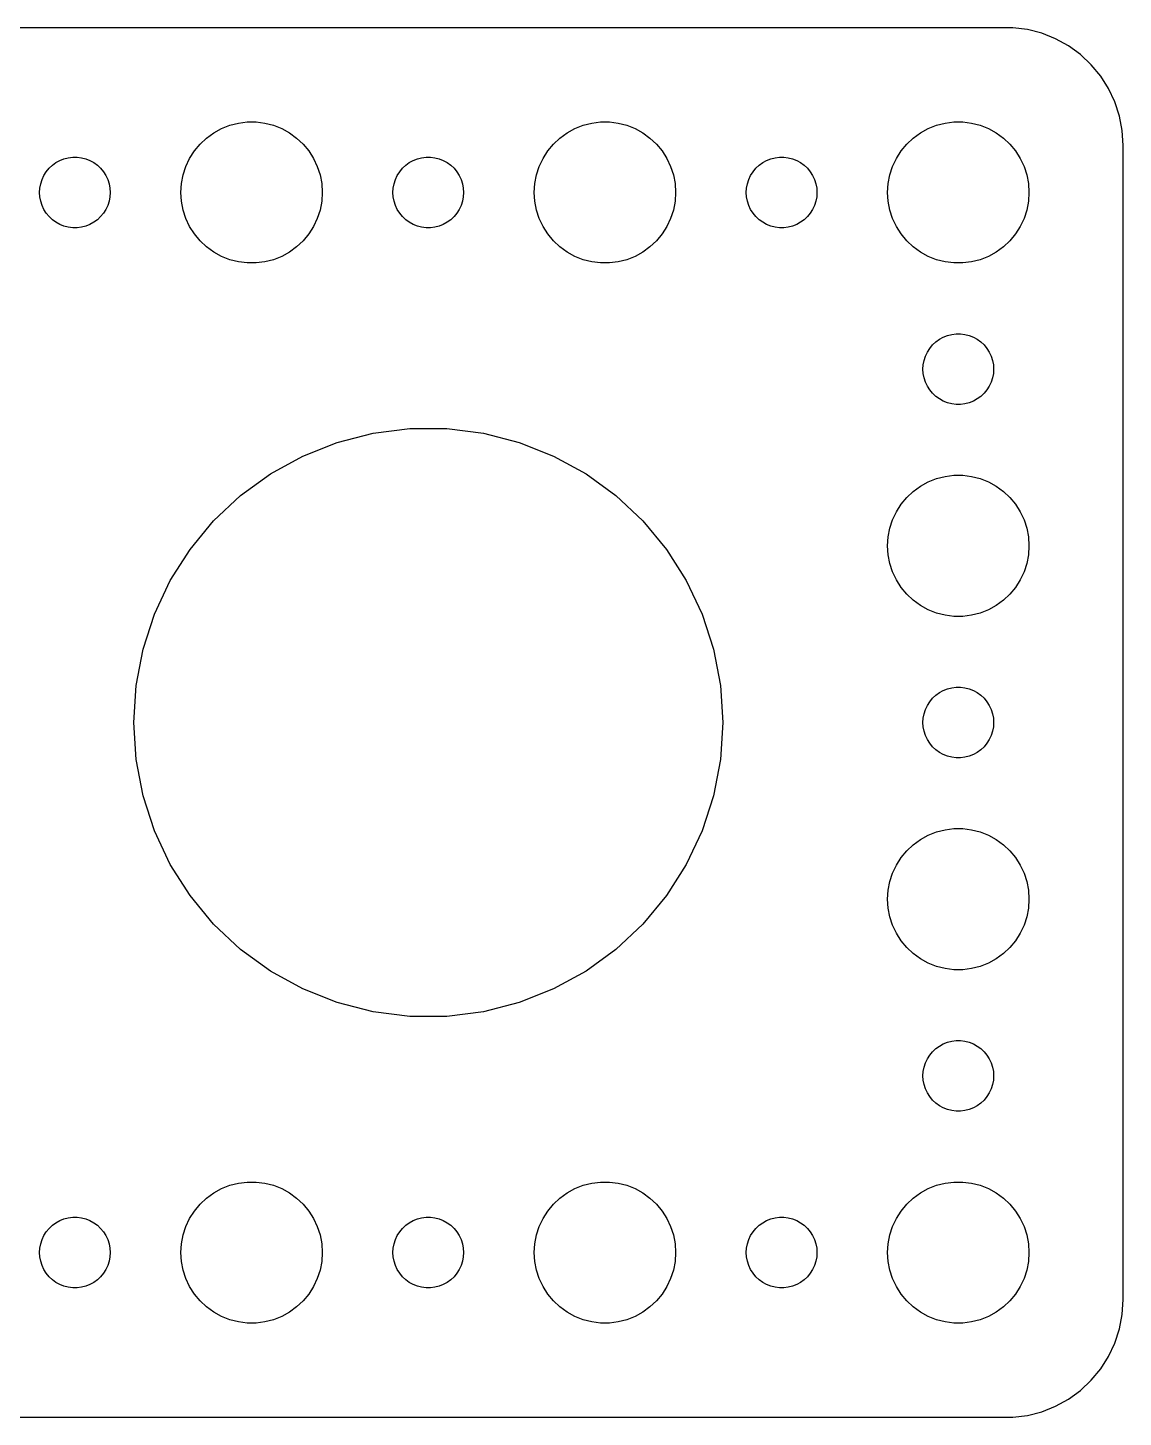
# Model space of a CAD drawing. Header units: metres. Extents: x -90 to 90, y 40 to 98.
# Drawn here: x 43 to 89.5, y 39.5 to 98.5 of the extents above; entities that cross this region are included whole.
import ezdxf

# ---------------------------------------------------------------- set-up
doc = ezdxf.new("R2010")
doc.units = ezdxf.units.M

msp = doc.modelspace()

# ---------------------------------------------------------------- linework, layer by layer
for p, q in [((84.8139, 98.4901), (-84.8139, 98.4901)), ((85.4369, 98.4114), (84.8139, 98.4901)), ((86.0451, 98.2553), (85.4369, 98.4114)), ((86.6289, 98.0241), (86.0451, 98.2553)), ((87.1791, 97.7216), (86.6289, 98.0241)), ((87.6871, 97.3526), (87.1791, 97.7216)), ((88.1448, 96.9227), (87.6871, 97.3526)), ((88.5451, 96.4389), (88.1448, 96.9227)), ((88.8815, 95.9088), (88.5451, 96.4389)), ((89.1489, 95.3406), (88.8815, 95.9088)), ((89.3429, 94.7434), (89.1489, 95.3406)), ((51.5729, 94.3532), (51.9379, 94.4469)), ((51.9379, 94.4469), (52.3116, 94.4941)), ((52.3116, 94.4941), (52.6884, 94.4941)), ((52.6884, 94.4941), (53.0621, 94.4469)), ((53.0621, 94.4469), (53.427, 94.3532)), ((66.573, 94.3532), (66.9379, 94.4469)), ((66.9379, 94.4469), (67.3116, 94.4941)), ((67.3116, 94.4941), (67.6884, 94.4941)), ((67.6884, 94.4941), (68.0621, 94.4469)), ((68.0621, 94.4469), (68.427, 94.3532)), ((81.573, 94.3532), (81.9379, 94.4469)), ((81.9379, 94.4469), (82.3116, 94.4941)), ((82.3116, 94.4941), (82.6884, 94.4941)), ((82.6884, 94.4941), (83.0621, 94.4469)), ((83.0621, 94.4469), (83.427, 94.3532)), ((89.4606, 94.1267), (89.3429, 94.7434)), ((50.3131, 93.5536), (50.5877, 93.8115)), ((50.5877, 93.8115), (50.8925, 94.033)), ((50.8925, 94.033), (51.2227, 94.2145)), ((51.2227, 94.2145), (51.5729, 94.3532)), ((53.427, 94.3532), (53.7773, 94.2145)), ((53.7773, 94.2145), (54.1075, 94.033)), ((54.1075, 94.033), (54.4123, 93.8115)), ((54.4123, 93.8115), (54.6869, 93.5536)), ((65.3131, 93.5536), (65.5877, 93.8115)), ((65.5877, 93.8115), (65.8925, 94.033)), ((65.8925, 94.033), (66.2227, 94.2145)), ((66.2227, 94.2145), (66.573, 94.3532)), ((68.427, 94.3532), (68.7773, 94.2145)), ((68.7773, 94.2145), (69.1075, 94.033)), ((69.1075, 94.033), (69.4123, 93.8115)), ((69.4123, 93.8115), (69.6869, 93.5536)), ((80.3131, 93.5536), (80.5877, 93.8115)), ((80.5877, 93.8115), (80.8925, 94.033)), ((80.8925, 94.033), (81.2227, 94.2145)), ((81.2227, 94.2145), (81.573, 94.3532)), ((83.427, 94.3532), (83.7773, 94.2145)), ((83.7773, 94.2145), (84.1075, 94.033)), ((84.1075, 94.033), (84.4123, 93.8115)), ((84.4123, 93.8115), (84.6869, 93.5536)), ((89.5, 93.5), (89.4606, 94.1267)), ((49.8711, 92.9453), (50.0729, 93.2634)), ((50.0729, 93.2634), (50.3131, 93.5536)), ((54.6869, 93.5536), (54.927, 93.2634)), ((54.927, 93.2634), (55.1289, 92.9453)), ((64.8711, 92.9453), (65.073, 93.2634)), ((65.073, 93.2634), (65.3131, 93.5536)), ((69.6869, 93.5536), (69.927, 93.2634)), ((69.927, 93.2634), (70.1289, 92.9453)), ((79.8711, 92.9453), (80.073, 93.2634)), ((80.073, 93.2634), (80.3131, 93.5536)), ((84.6869, 93.5536), (84.927, 93.2634)), ((84.927, 93.2634), (85.1289, 92.9453)), ((89.5, 44.5), (89.5, 93.5)), ((43.9065, 92.5268), (44.0439, 92.6558)), ((44.0439, 92.6558), (44.1963, 92.7665)), ((44.1963, 92.7665), (44.3613, 92.8572)), ((44.3613, 92.8572), (44.5365, 92.9266)), ((44.5365, 92.9266), (44.7189, 92.9734)), ((44.7189, 92.9734), (44.9058, 92.997)), ((44.9058, 92.997), (45.0942, 92.997)), ((45.0942, 92.997), (45.2811, 92.9734)), ((45.2811, 92.9734), (45.4635, 92.9266)), ((45.4635, 92.9266), (45.6387, 92.8572)), ((45.6387, 92.8572), (45.8037, 92.7665)), ((45.8037, 92.7665), (45.9561, 92.6558)), ((45.9561, 92.6558), (46.0934, 92.5268)), ((49.5942, 92.2461), (49.7107, 92.6044)), ((49.7107, 92.6044), (49.8711, 92.9453)), ((55.1289, 92.9453), (55.2893, 92.6044)), ((55.2893, 92.6044), (55.4057, 92.2461)), ((58.9065, 92.5268), (59.0439, 92.6558)), ((59.0439, 92.6558), (59.1963, 92.7665)), ((59.1963, 92.7665), (59.3613, 92.8572)), ((59.3613, 92.8572), (59.5365, 92.9266)), ((59.5365, 92.9266), (59.7189, 92.9734)), ((59.7189, 92.9734), (59.9058, 92.997)), ((59.9058, 92.997), (60.0942, 92.997)), ((60.0942, 92.997), (60.2811, 92.9734)), ((60.2811, 92.9734), (60.4635, 92.9266)), ((60.4635, 92.9266), (60.6387, 92.8572)), ((60.6387, 92.8572), (60.8037, 92.7665)), ((60.8037, 92.7665), (60.9561, 92.6558)), ((60.9561, 92.6558), (61.0934, 92.5268)), ((64.5943, 92.2461), (64.7107, 92.6044)), ((64.7107, 92.6044), (64.8711, 92.9453)), ((70.1289, 92.9453), (70.2893, 92.6044)), ((70.2893, 92.6044), (70.4057, 92.2461)), ((73.9065, 92.5268), (74.0439, 92.6558)), ((74.0439, 92.6558), (74.1963, 92.7665)), ((74.1963, 92.7665), (74.3613, 92.8572)), ((74.3613, 92.8572), (74.5365, 92.9266)), ((74.5365, 92.9266), (74.7189, 92.9734)), ((74.7189, 92.9734), (74.9058, 92.997)), ((74.9058, 92.997), (75.0942, 92.997)), ((75.0942, 92.997), (75.2811, 92.9734)), ((75.2811, 92.9734), (75.4635, 92.9266)), ((75.4635, 92.9266), (75.6387, 92.8572)), ((75.6387, 92.8572), (75.8037, 92.7665)), ((75.8037, 92.7665), (75.9561, 92.6558)), ((75.9561, 92.6558), (76.0934, 92.5268)), ((79.5943, 92.2461), (79.7107, 92.6044)), ((79.7107, 92.6044), (79.8711, 92.9453)), ((85.1289, 92.9453), (85.2893, 92.6044)), ((85.2893, 92.6044), (85.4057, 92.2461)), ((43.5471, 91.873), (43.6053, 92.0522)), ((43.6053, 92.0522), (43.6855, 92.2226)), ((43.6855, 92.2226), (43.7865, 92.3817)), ((43.7865, 92.3817), (43.9065, 92.5268)), ((46.0934, 92.5268), (46.2135, 92.3817)), ((46.2135, 92.3817), (46.3145, 92.2226)), ((46.3145, 92.2226), (46.3947, 92.0522)), ((46.3947, 92.0522), (46.4529, 91.873)), ((49.5237, 91.876), (49.5942, 92.2461)), ((55.4057, 92.2461), (55.4763, 91.876)), ((58.5471, 91.873), (58.6053, 92.0522)), ((58.6053, 92.0522), (58.6855, 92.2226)), ((58.6855, 92.2226), (58.7865, 92.3817)), ((58.7865, 92.3817), (58.9065, 92.5268)), ((61.0934, 92.5268), (61.2135, 92.3817)), ((61.2135, 92.3817), (61.3145, 92.2226)), ((61.3145, 92.2226), (61.3947, 92.0522)), ((61.3947, 92.0522), (61.4529, 91.873)), ((64.5237, 91.876), (64.5943, 92.2461)), ((70.4057, 92.2461), (70.4763, 91.876)), ((73.5471, 91.873), (73.6053, 92.0522)), ((73.6053, 92.0522), (73.6855, 92.2226)), ((73.6855, 92.2226), (73.7865, 92.3817)), ((73.7865, 92.3817), (73.9065, 92.5268)), ((76.0934, 92.5268), (76.2135, 92.3817)), ((76.2135, 92.3817), (76.3145, 92.2226)), ((76.3145, 92.2226), (76.3947, 92.0522)), ((76.3947, 92.0522), (76.4529, 91.873)), ((79.5237, 91.876), (79.5943, 92.2461)), ((85.4057, 92.2461), (85.4763, 91.876)), ((43.5, 91.5), (43.5118, 91.688)), ((43.5118, 91.312), (43.5, 91.5)), ((43.5118, 91.688), (43.5471, 91.873)), ((46.4529, 91.873), (46.4882, 91.688)), ((46.4882, 91.688), (46.5, 91.5)), ((46.5, 91.5), (46.4882, 91.312)), ((49.5, 91.5), (49.5237, 91.876)), ((49.5237, 91.124), (49.5, 91.5)), ((55.4763, 91.876), (55.5, 91.5)), ((55.5, 91.5), (55.4763, 91.124)), ((58.5, 91.5), (58.5118, 91.688)), ((58.5118, 91.312), (58.5, 91.5)), ((58.5118, 91.688), (58.5471, 91.873)), ((61.4529, 91.873), (61.4882, 91.688)), ((61.4882, 91.688), (61.5, 91.5)), ((61.5, 91.5), (61.4882, 91.312)), ((64.5, 91.5), (64.5237, 91.876)), ((64.5237, 91.124), (64.5, 91.5)), ((70.4763, 91.876), (70.5, 91.5)), ((70.5, 91.5), (70.4763, 91.124)), ((73.5, 91.5), (73.5118, 91.688)), ((73.5118, 91.312), (73.5, 91.5)), ((73.5118, 91.688), (73.5471, 91.873)), ((76.4529, 91.873), (76.4882, 91.688)), ((76.4882, 91.688), (76.5, 91.5)), ((76.5, 91.5), (76.4882, 91.312)), ((79.5, 91.5), (79.5237, 91.876)), ((79.5237, 91.124), (79.5, 91.5)), ((85.4763, 91.876), (85.5, 91.5)), ((85.5, 91.5), (85.4763, 91.124)), ((43.5471, 91.127), (43.5118, 91.312)), ((43.6053, 90.9478), (43.5471, 91.127)), ((43.6855, 90.7774), (43.6053, 90.9478)), ((46.3947, 90.9478), (46.3145, 90.7774)), ((46.4529, 91.127), (46.3947, 90.9478)), ((46.4882, 91.312), (46.4529, 91.127)), ((49.5942, 90.7539), (49.5237, 91.124)), ((55.4763, 91.124), (55.4057, 90.7539)), ((58.5471, 91.127), (58.5118, 91.312)), ((58.6053, 90.9478), (58.5471, 91.127)), ((58.6855, 90.7774), (58.6053, 90.9478)), ((61.3947, 90.9478), (61.3145, 90.7774)), ((61.4529, 91.127), (61.3947, 90.9478)), ((61.4882, 91.312), (61.4529, 91.127)), ((64.5943, 90.7539), (64.5237, 91.124)), ((70.4763, 91.124), (70.4057, 90.7539)), ((73.5471, 91.127), (73.5118, 91.312)), ((73.6053, 90.9478), (73.5471, 91.127)), ((73.6855, 90.7774), (73.6053, 90.9478)), ((76.3947, 90.9478), (76.3145, 90.7774)), ((76.4529, 91.127), (76.3947, 90.9478)), ((76.4882, 91.312), (76.4529, 91.127)), ((79.5943, 90.7539), (79.5237, 91.124)), ((85.4763, 91.124), (85.4057, 90.7539)), ((43.7865, 90.6183), (43.6855, 90.7774)), ((43.9065, 90.4732), (43.7865, 90.6183)), ((44.0439, 90.3442), (43.9065, 90.4732)), ((44.1963, 90.2335), (44.0439, 90.3442)), ((45.9561, 90.3442), (45.8037, 90.2335)), ((46.0934, 90.4732), (45.9561, 90.3442)), ((46.2135, 90.6183), (46.0934, 90.4732)), ((46.3145, 90.7774), (46.2135, 90.6183)), ((49.7107, 90.3956), (49.5942, 90.7539)), ((49.8711, 90.0547), (49.7107, 90.3956)), ((55.2893, 90.3956), (55.1289, 90.0547)), ((55.4057, 90.7539), (55.2893, 90.3956)), ((58.7865, 90.6183), (58.6855, 90.7774)), ((58.9065, 90.4732), (58.7865, 90.6183)), ((59.0439, 90.3442), (58.9065, 90.4732)), ((59.1963, 90.2335), (59.0439, 90.3442)), ((60.9561, 90.3442), (60.8037, 90.2335)), ((61.0934, 90.4732), (60.9561, 90.3442)), ((61.2135, 90.6183), (61.0934, 90.4732)), ((61.3145, 90.7774), (61.2135, 90.6183)), ((64.7107, 90.3956), (64.5943, 90.7539)), ((64.8711, 90.0547), (64.7107, 90.3956)), ((70.2893, 90.3956), (70.1289, 90.0547)), ((70.4057, 90.7539), (70.2893, 90.3956)), ((73.7865, 90.6183), (73.6855, 90.7774)), ((73.9065, 90.4732), (73.7865, 90.6183)), ((74.0439, 90.3442), (73.9065, 90.4732)), ((74.1963, 90.2335), (74.0439, 90.3442)), ((75.9561, 90.3442), (75.8037, 90.2335)), ((76.0934, 90.4732), (75.9561, 90.3442)), ((76.2135, 90.6183), (76.0934, 90.4732)), ((76.3145, 90.7774), (76.2135, 90.6183)), ((79.7107, 90.3956), (79.5943, 90.7539)), ((79.8711, 90.0547), (79.7107, 90.3956)), ((85.2893, 90.3956), (85.1289, 90.0547)), ((85.4057, 90.7539), (85.2893, 90.3956)), ((44.3613, 90.1427), (44.1963, 90.2335)), ((44.5365, 90.0734), (44.3613, 90.1427)), ((44.7189, 90.0266), (44.5365, 90.0734)), ((44.9058, 90.003), (44.7189, 90.0266)), ((45.0942, 90.003), (44.9058, 90.003)), ((45.2811, 90.0266), (45.0942, 90.003)), ((45.4635, 90.0734), (45.2811, 90.0266)), ((45.6387, 90.1427), (45.4635, 90.0734)), ((45.8037, 90.2335), (45.6387, 90.1427)), ((50.0729, 89.7366), (49.8711, 90.0547)), ((50.3131, 89.4464), (50.0729, 89.7366)), ((54.927, 89.7366), (54.6869, 89.4464)), ((55.1289, 90.0547), (54.927, 89.7366)), ((59.3613, 90.1427), (59.1963, 90.2335)), ((59.5365, 90.0734), (59.3613, 90.1427)), ((59.7189, 90.0266), (59.5365, 90.0734)), ((59.9058, 90.003), (59.7189, 90.0266)), ((60.0942, 90.003), (59.9058, 90.003)), ((60.2811, 90.0266), (60.0942, 90.003)), ((60.4635, 90.0734), (60.2811, 90.0266)), ((60.6387, 90.1427), (60.4635, 90.0734)), ((60.8037, 90.2335), (60.6387, 90.1427)), ((65.073, 89.7366), (64.8711, 90.0547)), ((65.3131, 89.4464), (65.073, 89.7366)), ((69.927, 89.7366), (69.6869, 89.4464)), ((70.1289, 90.0547), (69.927, 89.7366)), ((74.3613, 90.1427), (74.1963, 90.2335)), ((74.5365, 90.0734), (74.3613, 90.1427)), ((74.7189, 90.0266), (74.5365, 90.0734)), ((74.9058, 90.003), (74.7189, 90.0266)), ((75.0942, 90.003), (74.9058, 90.003)), ((75.2811, 90.0266), (75.0942, 90.003)), ((75.4635, 90.0734), (75.2811, 90.0266)), ((75.6387, 90.1427), (75.4635, 90.0734)), ((75.8037, 90.2335), (75.6387, 90.1427)), ((80.073, 89.7366), (79.8711, 90.0547)), ((80.3131, 89.4464), (80.073, 89.7366)), ((84.927, 89.7366), (84.6869, 89.4464)), ((85.1289, 90.0547), (84.927, 89.7366)), ((50.5877, 89.1884), (50.3131, 89.4464)), ((50.8925, 88.967), (50.5877, 89.1884)), ((54.4123, 89.1884), (54.1075, 88.967)), ((54.6869, 89.4464), (54.4123, 89.1884)), ((65.5877, 89.1884), (65.3131, 89.4464)), ((65.8925, 88.967), (65.5877, 89.1884)), ((69.4123, 89.1884), (69.1075, 88.967)), ((69.6869, 89.4464), (69.4123, 89.1884)), ((80.5877, 89.1884), (80.3131, 89.4464)), ((80.8925, 88.967), (80.5877, 89.1884)), ((84.4123, 89.1884), (84.1075, 88.967)), ((84.6869, 89.4464), (84.4123, 89.1884)), ((51.2227, 88.7855), (50.8925, 88.967)), ((51.5729, 88.6468), (51.2227, 88.7855)), ((51.9379, 88.5531), (51.5729, 88.6468)), ((52.3116, 88.5059), (51.9379, 88.5531)), ((52.6884, 88.5059), (52.3116, 88.5059)), ((53.0621, 88.5531), (52.6884, 88.5059)), ((53.427, 88.6468), (53.0621, 88.5531)), ((53.7773, 88.7855), (53.427, 88.6468)), ((54.1075, 88.967), (53.7773, 88.7855)), ((66.2227, 88.7855), (65.8925, 88.967)), ((66.573, 88.6468), (66.2227, 88.7855)), ((66.9379, 88.5531), (66.573, 88.6468)), ((67.3116, 88.5059), (66.9379, 88.5531)), ((67.6884, 88.5059), (67.3116, 88.5059)), ((68.0621, 88.5531), (67.6884, 88.5059)), ((68.427, 88.6468), (68.0621, 88.5531)), ((68.7773, 88.7855), (68.427, 88.6468)), ((69.1075, 88.967), (68.7773, 88.7855)), ((81.2227, 88.7855), (80.8925, 88.967)), ((81.573, 88.6468), (81.2227, 88.7855)), ((81.9379, 88.5531), (81.573, 88.6468)), ((82.3116, 88.5059), (81.9379, 88.5531)), ((82.6884, 88.5059), (82.3116, 88.5059)), ((83.0621, 88.5531), (82.6884, 88.5059)), ((83.427, 88.6468), (83.0621, 88.5531)), ((83.7773, 88.7855), (83.427, 88.6468)), ((84.1075, 88.967), (83.7773, 88.7855)), ((81.2865, 84.8817), (81.4065, 85.0268)), ((81.4065, 85.0268), (81.5439, 85.1558)), ((81.5439, 85.1558), (81.6963, 85.2665)), ((81.6963, 85.2665), (81.8613, 85.3572)), ((81.8613, 85.3572), (82.0365, 85.4266)), ((82.0365, 85.4266), (82.2189, 85.4734)), ((82.2189, 85.4734), (82.4058, 85.497)), ((82.4058, 85.497), (82.5942, 85.497)), ((82.5942, 85.497), (82.7811, 85.4734)), ((82.7811, 85.4734), (82.9635, 85.4266)), ((82.9635, 85.4266), (83.1387, 85.3572)), ((83.1387, 85.3572), (83.3037, 85.2665)), ((83.3037, 85.2665), (83.4561, 85.1558)), ((83.4561, 85.1558), (83.5934, 85.0268)), ((83.5934, 85.0268), (83.7135, 84.8817)), ((81.0118, 84.188), (81.0471, 84.373)), ((81.0471, 84.373), (81.1053, 84.5522)), ((81.1053, 84.5522), (81.1855, 84.7226)), ((81.1855, 84.7226), (81.2865, 84.8817)), ((83.7135, 84.8817), (83.8145, 84.7226)), ((83.8145, 84.7226), (83.8947, 84.5522)), ((83.8947, 84.5522), (83.9529, 84.373)), ((83.9529, 84.373), (83.9882, 84.188)), ((81, 84), (81.0118, 84.188)), ((81.0118, 83.812), (81, 84)), ((81.0471, 83.627), (81.0118, 83.812)), ((83.9882, 83.812), (83.9529, 83.627)), ((83.9882, 84.188), (84, 84)), ((84, 84), (83.9882, 83.812)), ((81.1053, 83.4478), (81.0471, 83.627)), ((81.1855, 83.2774), (81.1053, 83.4478)), ((81.2865, 83.1183), (81.1855, 83.2774)), ((83.8145, 83.2774), (83.7135, 83.1183)), ((83.8947, 83.4478), (83.8145, 83.2774)), ((83.9529, 83.627), (83.8947, 83.4478)), ((81.4065, 82.9732), (81.2865, 83.1183)), ((81.5439, 82.8442), (81.4065, 82.9732)), ((81.6963, 82.7335), (81.5439, 82.8442)), ((81.8613, 82.6427), (81.6963, 82.7335)), ((82.0365, 82.5734), (81.8613, 82.6427)), ((82.2189, 82.5266), (82.0365, 82.5734)), ((82.9635, 82.5734), (82.7811, 82.5266)), ((83.1387, 82.6427), (82.9635, 82.5734)), ((83.3037, 82.7335), (83.1387, 82.6427)), ((83.4561, 82.8442), (83.3037, 82.7335)), ((83.5934, 82.9732), (83.4561, 82.8442)), ((83.7135, 83.1183), (83.5934, 82.9732)), ((82.4058, 82.5029), (82.2189, 82.5266)), ((82.5942, 82.5029), (82.4058, 82.5029)), ((82.7811, 82.5266), (82.5942, 82.5029)), ((57.6577, 81.2786), (59.2151, 81.4753)), ((59.2151, 81.4753), (60.7849, 81.4753)), ((60.7849, 81.4753), (62.3423, 81.2786)), ((54.6777, 80.3103), (56.1373, 80.8882)), ((56.1373, 80.8882), (57.6577, 81.2786)), ((62.3423, 81.2786), (63.8627, 80.8882)), ((63.8627, 80.8882), (65.3222, 80.3103)), ((53.3022, 79.5541), (54.6777, 80.3103)), ((65.3222, 80.3103), (66.6978, 79.5541)), ((52.0322, 78.6314), (53.3022, 79.5541)), ((66.6978, 79.5541), (67.9678, 78.6314)), ((80.8925, 79.033), (81.2227, 79.2145)), ((81.2227, 79.2145), (81.573, 79.3532)), ((81.573, 79.3532), (81.9379, 79.4469)), ((81.9379, 79.4469), (82.3116, 79.4941)), ((82.3116, 79.4941), (82.6884, 79.4941)), ((82.6884, 79.4941), (83.0621, 79.4469)), ((83.0621, 79.4469), (83.427, 79.3532)), ((83.427, 79.3532), (83.7773, 79.2145)), ((83.7773, 79.2145), (84.1075, 79.033)), ((50.8879, 77.5568), (52.0322, 78.6314)), ((67.9678, 78.6314), (69.1121, 77.5568)), ((80.073, 78.2634), (80.3131, 78.5536)), ((80.3131, 78.5536), (80.5877, 78.8115)), ((80.5877, 78.8115), (80.8925, 79.033)), ((84.1075, 79.033), (84.4123, 78.8115)), ((84.4123, 78.8115), (84.6869, 78.5536)), ((84.6869, 78.5536), (84.927, 78.2634)), ((79.7107, 77.6044), (79.8711, 77.9453)), ((79.8711, 77.9453), (80.073, 78.2634)), ((84.927, 78.2634), (85.1289, 77.9453)), ((85.1289, 77.9453), (85.2893, 77.6044)), ((49.8873, 76.3473), (50.8879, 77.5568)), ((69.1121, 77.5568), (70.1127, 76.3473)), ((79.5943, 77.2461), (79.7107, 77.6044)), ((85.2893, 77.6044), (85.4057, 77.2461)), ((79.5, 76.5), (79.5237, 76.876)), ((79.5237, 76.876), (79.5943, 77.2461)), ((85.4057, 77.2461), (85.4763, 76.876)), ((85.4763, 76.876), (85.5, 76.5)), ((49.0462, 75.0219), (49.8873, 76.3473)), ((70.1127, 76.3473), (70.9538, 75.0219)), ((79.5237, 76.124), (79.5, 76.5)), ((79.5943, 75.7539), (79.5237, 76.124)), ((85.4763, 76.124), (85.4057, 75.7539)), ((85.5, 76.5), (85.4763, 76.124)), ((79.7107, 75.3956), (79.5943, 75.7539)), ((85.4057, 75.7539), (85.2893, 75.3956)), ((48.3778, 73.6015), (49.0462, 75.0219)), ((70.9538, 75.0219), (71.6222, 73.6015)), ((79.8711, 75.0547), (79.7107, 75.3956)), ((80.073, 74.7366), (79.8711, 75.0547)), ((85.1289, 75.0547), (84.927, 74.7366)), ((85.2893, 75.3956), (85.1289, 75.0547)), ((80.3131, 74.4464), (80.073, 74.7366)), ((80.5877, 74.1884), (80.3131, 74.4464)), ((84.6869, 74.4464), (84.4123, 74.1884)), ((84.927, 74.7366), (84.6869, 74.4464)), ((80.8925, 73.967), (80.5877, 74.1884)), ((81.2227, 73.7855), (80.8925, 73.967)), ((81.573, 73.6468), (81.2227, 73.7855)), ((83.7773, 73.7855), (83.427, 73.6468)), ((84.1075, 73.967), (83.7773, 73.7855)), ((84.4123, 74.1884), (84.1075, 73.967)), ((47.8927, 72.1086), (48.3778, 73.6015)), ((71.6222, 73.6015), (72.1073, 72.1086)), ((81.9379, 73.5531), (81.573, 73.6468)), ((82.3116, 73.5059), (81.9379, 73.5531)), ((82.6884, 73.5059), (82.3116, 73.5059)), ((83.0621, 73.5531), (82.6884, 73.5059)), ((83.427, 73.6468), (83.0621, 73.5531)), ((47.5986, 70.5667), (47.8927, 72.1086)), ((72.1073, 72.1086), (72.4014, 70.5667)), ((47.5, 69), (47.5986, 70.5667)), ((72.4014, 70.5667), (72.5, 69)), ((81.5439, 70.1558), (81.6963, 70.2665)), ((81.6963, 70.2665), (81.8613, 70.3572)), ((81.8613, 70.3572), (82.0365, 70.4266)), ((82.0365, 70.4266), (82.2189, 70.4734)), ((82.2189, 70.4734), (82.4058, 70.497)), ((82.4058, 70.497), (82.5942, 70.497)), ((82.5942, 70.497), (82.7811, 70.4734)), ((82.7811, 70.4734), (82.9635, 70.4266)), ((82.9635, 70.4266), (83.1387, 70.3572)), ((83.1387, 70.3572), (83.3037, 70.2665)), ((83.3037, 70.2665), (83.4561, 70.1558)), ((81.1053, 69.5522), (81.1855, 69.7226)), ((81.1855, 69.7226), (81.2865, 69.8817)), ((81.2865, 69.8817), (81.4065, 70.0268)), ((81.4065, 70.0268), (81.5439, 70.1558)), ((83.4561, 70.1558), (83.5934, 70.0268)), ((83.5934, 70.0268), (83.7135, 69.8817)), ((83.7135, 69.8817), (83.8145, 69.7226)), ((83.8145, 69.7226), (83.8947, 69.5522)), ((81, 69), (81.0118, 69.188)), ((81.0118, 69.188), (81.0471, 69.373)), ((81.0471, 69.373), (81.1053, 69.5522)), ((83.8947, 69.5522), (83.9529, 69.373)), ((83.9529, 69.373), (83.9882, 69.188)), ((83.9882, 69.188), (84, 69)), ((47.5986, 67.4333), (47.5, 69)), ((72.5, 69), (72.4014, 67.4333)), ((81.0118, 68.812), (81, 69)), ((81.0471, 68.627), (81.0118, 68.812)), ((81.1053, 68.4478), (81.0471, 68.627)), ((81.1855, 68.2774), (81.1053, 68.4478)), ((83.8947, 68.4478), (83.8145, 68.2774)), ((83.9529, 68.627), (83.8947, 68.4478)), ((83.9882, 68.812), (83.9529, 68.627)), ((84, 69), (83.9882, 68.812)), ((81.2865, 68.1183), (81.1855, 68.2774)), ((81.4065, 67.9732), (81.2865, 68.1183)), ((81.5439, 67.8442), (81.4065, 67.9732)), ((81.6963, 67.7335), (81.5439, 67.8442)), ((83.4561, 67.8442), (83.3037, 67.7335)), ((83.5934, 67.9732), (83.4561, 67.8442)), ((83.7135, 68.1183), (83.5934, 67.9732)), ((83.8145, 68.2774), (83.7135, 68.1183)), ((47.8927, 65.8914), (47.5986, 67.4333)), ((72.4014, 67.4333), (72.1073, 65.8914)), ((81.8613, 67.6428), (81.6963, 67.7335)), ((82.0365, 67.5734), (81.8613, 67.6428)), ((82.2189, 67.5266), (82.0365, 67.5734)), ((82.4058, 67.503), (82.2189, 67.5266)), ((82.5942, 67.503), (82.4058, 67.503)), ((82.7811, 67.5266), (82.5942, 67.503)), ((82.9635, 67.5734), (82.7811, 67.5266)), ((83.1387, 67.6428), (82.9635, 67.5734)), ((83.3037, 67.7335), (83.1387, 67.6428)), ((48.3778, 64.3985), (47.8927, 65.8914)), ((72.1073, 65.8914), (71.6222, 64.3985)), ((49.0462, 62.9781), (48.3778, 64.3985)), ((71.6222, 64.3985), (70.9538, 62.9781)), ((81.2227, 64.2145), (81.573, 64.3532)), ((81.573, 64.3532), (81.9379, 64.4469)), ((81.9379, 64.4469), (82.3116, 64.4941)), ((82.3116, 64.4941), (82.6884, 64.4941)), ((82.6884, 64.4941), (83.0621, 64.4469)), ((83.0621, 64.4469), (83.427, 64.3532)), ((83.427, 64.3532), (83.7773, 64.2145)), ((80.3131, 63.5536), (80.5877, 63.8116)), ((80.5877, 63.8116), (80.8925, 64.033)), ((80.8925, 64.033), (81.2227, 64.2145)), ((83.7773, 64.2145), (84.1075, 64.033)), ((84.1075, 64.033), (84.4123, 63.8116)), ((84.4123, 63.8116), (84.6869, 63.5536)), ((79.8711, 62.9453), (80.073, 63.2634)), ((80.073, 63.2634), (80.3131, 63.5536)), ((84.6869, 63.5536), (84.927, 63.2634)), ((84.927, 63.2634), (85.1289, 62.9453)), ((49.8873, 61.6527), (49.0462, 62.9781)), ((70.9538, 62.9781), (70.1127, 61.6527)), ((79.5943, 62.2461), (79.7107, 62.6044)), ((79.7107, 62.6044), (79.8711, 62.9453)), ((85.1289, 62.9453), (85.2893, 62.6044)), ((85.2893, 62.6044), (85.4057, 62.2461)), ((79.5237, 61.876), (79.5943, 62.2461)), ((85.4057, 62.2461), (85.4763, 61.876)), ((50.8879, 60.4432), (49.8873, 61.6527)), ((70.1127, 61.6527), (69.1121, 60.4432)), ((79.5, 61.5), (79.5237, 61.876)), ((79.5237, 61.124), (79.5, 61.5)), ((85.4763, 61.876), (85.5, 61.5)), ((85.5, 61.5), (85.4763, 61.124)), ((79.5943, 60.7539), (79.5237, 61.124)), ((79.7107, 60.3956), (79.5943, 60.7539)), ((85.4057, 60.7539), (85.2893, 60.3956)), ((85.4763, 61.124), (85.4057, 60.7539)), ((52.0322, 59.3686), (50.8879, 60.4432)), ((69.1121, 60.4432), (67.9678, 59.3686)), ((79.8711, 60.0547), (79.7107, 60.3956)), ((85.2893, 60.3956), (85.1289, 60.0547)), ((80.073, 59.7366), (79.8711, 60.0547)), ((80.3131, 59.4464), (80.073, 59.7366)), ((84.927, 59.7366), (84.6869, 59.4464)), ((85.1289, 60.0547), (84.927, 59.7366)), ((53.3022, 58.4459), (52.0322, 59.3686)), ((67.9678, 59.3686), (66.6978, 58.4459)), ((80.5877, 59.1885), (80.3131, 59.4464)), ((80.8925, 58.967), (80.5877, 59.1885)), ((84.4123, 59.1885), (84.1075, 58.967)), ((84.6869, 59.4464), (84.4123, 59.1885)), ((54.6777, 57.6897), (53.3022, 58.4459)), ((66.6978, 58.4459), (65.3222, 57.6897)), ((81.2227, 58.7855), (80.8925, 58.967)), ((81.573, 58.6468), (81.2227, 58.7855)), ((81.9379, 58.5531), (81.573, 58.6468)), ((82.3116, 58.5059), (81.9379, 58.5531)), ((82.6884, 58.5059), (82.3116, 58.5059)), ((83.0621, 58.5531), (82.6884, 58.5059)), ((83.427, 58.6468), (83.0621, 58.5531)), ((83.7773, 58.7855), (83.427, 58.6468)), ((84.1075, 58.967), (83.7773, 58.7855)), ((56.1373, 57.1118), (54.6777, 57.6897)), ((65.3222, 57.6897), (63.8627, 57.1118)), ((57.6577, 56.7214), (56.1373, 57.1118)), ((59.2151, 56.5247), (57.6577, 56.7214)), ((62.3423, 56.7214), (60.7849, 56.5247)), ((63.8627, 57.1118), (62.3423, 56.7214)), ((60.7849, 56.5247), (59.2151, 56.5247)), ((82.0365, 55.4266), (82.2189, 55.4734)), ((82.2189, 55.4734), (82.4058, 55.4971)), ((82.4058, 55.4971), (82.5942, 55.4971)), ((82.5942, 55.4971), (82.7811, 55.4734)), ((82.7811, 55.4734), (82.9635, 55.4266)), ((81.1855, 54.7226), (81.2865, 54.8817)), ((81.2865, 54.8817), (81.4065, 55.0268)), ((81.4065, 55.0268), (81.5439, 55.1558)), ((81.5439, 55.1558), (81.6963, 55.2665)), ((81.6963, 55.2665), (81.8613, 55.3573)), ((81.8613, 55.3573), (82.0365, 55.4266)), ((82.9635, 55.4266), (83.1387, 55.3573)), ((83.1387, 55.3573), (83.3037, 55.2665)), ((83.3037, 55.2665), (83.4561, 55.1558)), ((83.4561, 55.1558), (83.5934, 55.0268)), ((83.5934, 55.0268), (83.7135, 54.8817)), ((83.7135, 54.8817), (83.8145, 54.7226)), ((81.0118, 54.188), (81.0471, 54.373)), ((81.0471, 54.373), (81.1053, 54.5522)), ((81.1053, 54.5522), (81.1855, 54.7226)), ((83.8145, 54.7226), (83.8947, 54.5522)), ((83.8947, 54.5522), (83.9529, 54.373)), ((83.9529, 54.373), (83.9882, 54.188)), ((81, 54), (81.0118, 54.188)), ((81.0118, 53.812), (81, 54)), ((81.0471, 53.627), (81.0118, 53.812)), ((83.9882, 53.812), (83.9529, 53.627)), ((83.9882, 54.188), (84, 54)), ((84, 54), (83.9882, 53.812)), ((81.1053, 53.4478), (81.0471, 53.627)), ((81.1855, 53.2774), (81.1053, 53.4478)), ((81.2865, 53.1183), (81.1855, 53.2774)), ((81.4065, 52.9732), (81.2865, 53.1183)), ((83.7135, 53.1183), (83.5934, 52.9732)), ((83.8145, 53.2774), (83.7135, 53.1183)), ((83.8947, 53.4478), (83.8145, 53.2774)), ((83.9529, 53.627), (83.8947, 53.4478)), ((81.5439, 52.8442), (81.4065, 52.9732)), ((81.6963, 52.7335), (81.5439, 52.8442)), ((81.8613, 52.6428), (81.6963, 52.7335)), ((82.0365, 52.5734), (81.8613, 52.6428)), ((82.2189, 52.5266), (82.0365, 52.5734)), ((82.4058, 52.503), (82.2189, 52.5266)), ((82.5942, 52.503), (82.4058, 52.503)), ((82.7811, 52.5266), (82.5942, 52.503)), ((82.9635, 52.5734), (82.7811, 52.5266)), ((83.1387, 52.6428), (82.9635, 52.5734)), ((83.3037, 52.7335), (83.1387, 52.6428)), ((83.4561, 52.8442), (83.3037, 52.7335)), ((83.5934, 52.9732), (83.4561, 52.8442)), ((50.5877, 48.8116), (50.8925, 49.033)), ((50.8925, 49.033), (51.2227, 49.2145)), ((51.2227, 49.2145), (51.5729, 49.3532)), ((51.5729, 49.3532), (51.9379, 49.4469)), ((51.9379, 49.4469), (52.3116, 49.4941)), ((52.3116, 49.4941), (52.6884, 49.4941)), ((52.6884, 49.4941), (53.0621, 49.4469)), ((53.0621, 49.4469), (53.427, 49.3532)), ((53.427, 49.3532), (53.7773, 49.2145)), ((53.7773, 49.2145), (54.1075, 49.033)), ((54.1075, 49.033), (54.4123, 48.8116)), ((65.5877, 48.8116), (65.8925, 49.033)), ((65.8925, 49.033), (66.2227, 49.2145)), ((66.2227, 49.2145), (66.573, 49.3532)), ((66.573, 49.3532), (66.9379, 49.4469)), ((66.9379, 49.4469), (67.3116, 49.4941)), ((67.3116, 49.4941), (67.6884, 49.4941)), ((67.6884, 49.4941), (68.0621, 49.4469)), ((68.0621, 49.4469), (68.427, 49.3532)), ((68.427, 49.3532), (68.7773, 49.2145)), ((68.7773, 49.2145), (69.1075, 49.033)), ((69.1075, 49.033), (69.4123, 48.8116)), ((80.5877, 48.8116), (80.8925, 49.033)), ((80.8925, 49.033), (81.2227, 49.2145)), ((81.2227, 49.2145), (81.573, 49.3532)), ((81.573, 49.3532), (81.9379, 49.4469)), ((81.9379, 49.4469), (82.3116, 49.4941)), ((82.3116, 49.4941), (82.6884, 49.4941)), ((82.6884, 49.4941), (83.0621, 49.4469)), ((83.0621, 49.4469), (83.427, 49.3532)), ((83.427, 49.3532), (83.7773, 49.2145)), ((83.7773, 49.2145), (84.1075, 49.033)), ((84.1075, 49.033), (84.4123, 48.8116)), ((50.0729, 48.2634), (50.3131, 48.5536)), ((50.3131, 48.5536), (50.5877, 48.8116)), ((54.4123, 48.8116), (54.6869, 48.5536)), ((54.6869, 48.5536), (54.927, 48.2634)), ((65.073, 48.2634), (65.3131, 48.5536)), ((65.3131, 48.5536), (65.5877, 48.8116)), ((69.4123, 48.8116), (69.6869, 48.5536)), ((69.6869, 48.5536), (69.927, 48.2634)), ((80.073, 48.2634), (80.3131, 48.5536)), ((80.3131, 48.5536), (80.5877, 48.8116)), ((84.4123, 48.8116), (84.6869, 48.5536)), ((84.6869, 48.5536), (84.927, 48.2634)), ((44.1963, 47.7665), (44.3613, 47.8573)), ((44.3613, 47.8573), (44.5365, 47.9266)), ((44.5365, 47.9266), (44.7189, 47.9734)), ((44.7189, 47.9734), (44.9058, 47.997)), ((44.9058, 47.997), (45.0942, 47.997)), ((45.0942, 47.997), (45.2811, 47.9734)), ((45.2811, 47.9734), (45.4635, 47.9266)), ((45.4635, 47.9266), (45.6387, 47.8573)), ((45.6387, 47.8573), (45.8037, 47.7665)), ((49.7107, 47.6044), (49.8711, 47.9453)), ((49.8711, 47.9453), (50.0729, 48.2634)), ((54.927, 48.2634), (55.1289, 47.9453)), ((55.1289, 47.9453), (55.2893, 47.6044)), ((59.1963, 47.7665), (59.3613, 47.8573)), ((59.3613, 47.8573), (59.5365, 47.9266)), ((59.5365, 47.9266), (59.7189, 47.9734)), ((59.7189, 47.9734), (59.9058, 47.997)), ((59.9058, 47.997), (60.0942, 47.997)), ((60.0942, 47.997), (60.2811, 47.9734)), ((60.2811, 47.9734), (60.4635, 47.9266)), ((60.4635, 47.9266), (60.6387, 47.8573)), ((60.6387, 47.8573), (60.8037, 47.7665)), ((64.7107, 47.6044), (64.8711, 47.9453)), ((64.8711, 47.9453), (65.073, 48.2634)), ((69.927, 48.2634), (70.1289, 47.9453)), ((70.1289, 47.9453), (70.2893, 47.6044)), ((74.1963, 47.7665), (74.3613, 47.8573)), ((74.3613, 47.8573), (74.5365, 47.9266)), ((74.5365, 47.9266), (74.7189, 47.9734)), ((74.7189, 47.9734), (74.9058, 47.997)), ((74.9058, 47.997), (75.0942, 47.997)), ((75.0942, 47.997), (75.2811, 47.9734)), ((75.2811, 47.9734), (75.4635, 47.9266)), ((75.4635, 47.9266), (75.6387, 47.8573)), ((75.6387, 47.8573), (75.8037, 47.7665)), ((79.7107, 47.6044), (79.8711, 47.9453)), ((79.8711, 47.9453), (80.073, 48.2634)), ((84.927, 48.2634), (85.1289, 47.9453)), ((85.1289, 47.9453), (85.2893, 47.6044)), ((43.6053, 47.0522), (43.6855, 47.2226)), ((43.6855, 47.2226), (43.7865, 47.3817)), ((43.7865, 47.3817), (43.9065, 47.5268)), ((43.9065, 47.5268), (44.0439, 47.6558)), ((44.0439, 47.6558), (44.1963, 47.7665)), ((45.8037, 47.7665), (45.9561, 47.6558)), ((45.9561, 47.6558), (46.0934, 47.5268)), ((46.0934, 47.5268), (46.2135, 47.3817)), ((46.2135, 47.3817), (46.3145, 47.2226)), ((46.3145, 47.2226), (46.3947, 47.0522)), ((49.5237, 46.876), (49.5942, 47.2461)), ((49.5942, 47.2461), (49.7107, 47.6044)), ((55.2893, 47.6044), (55.4057, 47.2461)), ((55.4057, 47.2461), (55.4763, 46.876)), ((58.6053, 47.0522), (58.6855, 47.2226)), ((58.6855, 47.2226), (58.7865, 47.3817)), ((58.7865, 47.3817), (58.9065, 47.5268)), ((58.9065, 47.5268), (59.0439, 47.6558)), ((59.0439, 47.6558), (59.1963, 47.7665)), ((60.8037, 47.7665), (60.9561, 47.6558)), ((60.9561, 47.6558), (61.0934, 47.5268)), ((61.0934, 47.5268), (61.2135, 47.3817)), ((61.2135, 47.3817), (61.3145, 47.2226)), ((61.3145, 47.2226), (61.3947, 47.0522)), ((64.5237, 46.876), (64.5943, 47.2461)), ((64.5943, 47.2461), (64.7107, 47.6044)), ((70.2893, 47.6044), (70.4057, 47.2461)), ((70.4057, 47.2461), (70.4763, 46.876)), ((73.6053, 47.0522), (73.6855, 47.2226)), ((73.6855, 47.2226), (73.7865, 47.3817)), ((73.7865, 47.3817), (73.9065, 47.5268)), ((73.9065, 47.5268), (74.0439, 47.6558)), ((74.0439, 47.6558), (74.1963, 47.7665)), ((75.8037, 47.7665), (75.9561, 47.6558)), ((75.9561, 47.6558), (76.0934, 47.5268)), ((76.0934, 47.5268), (76.2135, 47.3817)), ((76.2135, 47.3817), (76.3145, 47.2226)), ((76.3145, 47.2226), (76.3947, 47.0522)), ((79.5237, 46.876), (79.5943, 47.2461)), ((79.5943, 47.2461), (79.7107, 47.6044)), ((85.2893, 47.6044), (85.4057, 47.2461)), ((85.4057, 47.2461), (85.4763, 46.876)), ((43.5, 46.5), (43.5118, 46.688)), ((43.5118, 46.688), (43.5471, 46.873)), ((43.5471, 46.873), (43.6053, 47.0522)), ((46.3947, 47.0522), (46.4529, 46.873)), ((46.4529, 46.873), (46.4882, 46.688)), ((46.4882, 46.688), (46.5, 46.5)), ((49.5, 46.5), (49.5237, 46.876)), ((55.4763, 46.876), (55.5, 46.5)), ((58.5, 46.5), (58.5118, 46.688)), ((58.5118, 46.688), (58.5471, 46.873)), ((58.5471, 46.873), (58.6053, 47.0522)), ((61.3947, 47.0522), (61.4529, 46.873)), ((61.4529, 46.873), (61.4882, 46.688)), ((61.4882, 46.688), (61.5, 46.5)), ((64.5, 46.5), (64.5237, 46.876)), ((70.4763, 46.876), (70.5, 46.5)), ((73.5, 46.5), (73.5118, 46.688)), ((73.5118, 46.688), (73.5471, 46.873)), ((73.5471, 46.873), (73.6053, 47.0522)), ((76.3947, 47.0522), (76.4529, 46.873)), ((76.4529, 46.873), (76.4882, 46.688)), ((76.4882, 46.688), (76.5, 46.5)), ((79.5, 46.5), (79.5237, 46.876)), ((85.4763, 46.876), (85.5, 46.5)), ((43.5118, 46.312), (43.5, 46.5)), ((43.5471, 46.127), (43.5118, 46.312)), ((43.6053, 45.9478), (43.5471, 46.127)), ((46.4529, 46.127), (46.3947, 45.9478)), ((46.4882, 46.312), (46.4529, 46.127)), ((46.5, 46.5), (46.4882, 46.312)), ((49.5237, 46.124), (49.5, 46.5)), ((49.5942, 45.7539), (49.5237, 46.124)), ((55.4763, 46.124), (55.4057, 45.7539)), ((55.5, 46.5), (55.4763, 46.124)), ((58.5118, 46.312), (58.5, 46.5)), ((58.5471, 46.127), (58.5118, 46.312)), ((58.6053, 45.9478), (58.5471, 46.127)), ((61.4529, 46.127), (61.3947, 45.9478)), ((61.4882, 46.312), (61.4529, 46.127)), ((61.5, 46.5), (61.4882, 46.312)), ((64.5237, 46.124), (64.5, 46.5)), ((64.5943, 45.7539), (64.5237, 46.124)), ((70.4763, 46.124), (70.4057, 45.7539)), ((70.5, 46.5), (70.4763, 46.124)), ((73.5118, 46.312), (73.5, 46.5)), ((73.5471, 46.127), (73.5118, 46.312)), ((73.6053, 45.9478), (73.5471, 46.127)), ((76.4529, 46.127), (76.3947, 45.9478)), ((76.4882, 46.312), (76.4529, 46.127)), ((76.5, 46.5), (76.4882, 46.312)), ((79.5237, 46.124), (79.5, 46.5)), ((79.5943, 45.7539), (79.5237, 46.124)), ((85.4763, 46.124), (85.4057, 45.7539)), ((85.5, 46.5), (85.4763, 46.124)), ((43.6855, 45.7774), (43.6053, 45.9478)), ((43.7865, 45.6183), (43.6855, 45.7774)), ((43.9065, 45.4732), (43.7865, 45.6183)), ((44.0439, 45.3442), (43.9065, 45.4732)), ((46.0934, 45.4732), (45.9561, 45.3442)), ((46.2135, 45.6183), (46.0934, 45.4732)), ((46.3145, 45.7774), (46.2135, 45.6183)), ((46.3947, 45.9478), (46.3145, 45.7774)), ((49.7107, 45.3956), (49.5942, 45.7539)), ((55.4057, 45.7539), (55.2893, 45.3956)), ((58.6855, 45.7774), (58.6053, 45.9478)), ((58.7865, 45.6183), (58.6855, 45.7774)), ((58.9065, 45.4732), (58.7865, 45.6183)), ((59.0439, 45.3442), (58.9065, 45.4732)), ((61.0934, 45.4732), (60.9561, 45.3442)), ((61.2135, 45.6183), (61.0934, 45.4732)), ((61.3145, 45.7774), (61.2135, 45.6183)), ((61.3947, 45.9478), (61.3145, 45.7774)), ((64.7107, 45.3956), (64.5943, 45.7539)), ((70.4057, 45.7539), (70.2893, 45.3956)), ((73.6855, 45.7774), (73.6053, 45.9478)), ((73.7865, 45.6183), (73.6855, 45.7774)), ((73.9065, 45.4732), (73.7865, 45.6183)), ((74.0439, 45.3442), (73.9065, 45.4732)), ((76.0934, 45.4732), (75.9561, 45.3442)), ((76.2135, 45.6183), (76.0934, 45.4732)), ((76.3145, 45.7774), (76.2135, 45.6183)), ((76.3947, 45.9478), (76.3145, 45.7774)), ((79.7107, 45.3956), (79.5943, 45.7539)), ((85.4057, 45.7539), (85.2893, 45.3956)), ((44.1963, 45.2335), (44.0439, 45.3442)), ((44.3613, 45.1428), (44.1963, 45.2335)), ((44.5365, 45.0734), (44.3613, 45.1428)), ((44.7189, 45.0266), (44.5365, 45.0734)), ((44.9058, 45.003), (44.7189, 45.0266)), ((45.0942, 45.003), (44.9058, 45.003)), ((45.2811, 45.0266), (45.0942, 45.003)), ((45.4635, 45.0734), (45.2811, 45.0266)), ((45.6387, 45.1428), (45.4635, 45.0734)), ((45.8037, 45.2335), (45.6387, 45.1428)), ((45.9561, 45.3442), (45.8037, 45.2335)), ((49.8711, 45.0547), (49.7107, 45.3956)), ((50.0729, 44.7366), (49.8711, 45.0547)), ((55.1289, 45.0547), (54.927, 44.7366)), ((55.2893, 45.3956), (55.1289, 45.0547)), ((59.1963, 45.2335), (59.0439, 45.3442)), ((59.3613, 45.1428), (59.1963, 45.2335)), ((59.5365, 45.0734), (59.3613, 45.1428)), ((59.7189, 45.0266), (59.5365, 45.0734)), ((59.9058, 45.003), (59.7189, 45.0266)), ((60.0942, 45.003), (59.9058, 45.003)), ((60.2811, 45.0266), (60.0942, 45.003)), ((60.4635, 45.0734), (60.2811, 45.0266)), ((60.6387, 45.1428), (60.4635, 45.0734)), ((60.8037, 45.2335), (60.6387, 45.1428)), ((60.9561, 45.3442), (60.8037, 45.2335)), ((64.8711, 45.0547), (64.7107, 45.3956)), ((65.073, 44.7366), (64.8711, 45.0547)), ((70.1289, 45.0547), (69.927, 44.7366)), ((70.2893, 45.3956), (70.1289, 45.0547)), ((74.1963, 45.2335), (74.0439, 45.3442)), ((74.3613, 45.1428), (74.1963, 45.2335)), ((74.5365, 45.0734), (74.3613, 45.1428)), ((74.7189, 45.0266), (74.5365, 45.0734)), ((74.9058, 45.003), (74.7189, 45.0266)), ((75.0942, 45.003), (74.9058, 45.003)), ((75.2811, 45.0266), (75.0942, 45.003)), ((75.4635, 45.0734), (75.2811, 45.0266)), ((75.6387, 45.1428), (75.4635, 45.0734)), ((75.8037, 45.2335), (75.6387, 45.1428)), ((75.9561, 45.3442), (75.8037, 45.2335)), ((79.8711, 45.0547), (79.7107, 45.3956)), ((80.073, 44.7366), (79.8711, 45.0547)), ((85.1289, 45.0547), (84.927, 44.7366)), ((85.2893, 45.3956), (85.1289, 45.0547)), ((50.3131, 44.4464), (50.0729, 44.7366)), ((50.5877, 44.1885), (50.3131, 44.4464)), ((54.6869, 44.4464), (54.4123, 44.1885)), ((54.927, 44.7366), (54.6869, 44.4464)), ((65.3131, 44.4464), (65.073, 44.7366)), ((65.5877, 44.1885), (65.3131, 44.4464)), ((69.6869, 44.4464), (69.4123, 44.1885)), ((69.927, 44.7366), (69.6869, 44.4464)), ((80.3131, 44.4464), (80.073, 44.7366)), ((80.5877, 44.1885), (80.3131, 44.4464)), ((84.6869, 44.4464), (84.4123, 44.1885)), ((84.927, 44.7366), (84.6869, 44.4464)), ((89.4606, 43.8733), (89.5, 44.5)), ((50.8925, 43.967), (50.5877, 44.1885)), ((51.2227, 43.7855), (50.8925, 43.967)), ((51.5729, 43.6468), (51.2227, 43.7855)), ((51.9379, 43.5531), (51.5729, 43.6468)), ((53.427, 43.6468), (53.0621, 43.5531)), ((53.7773, 43.7855), (53.427, 43.6468)), ((54.1075, 43.967), (53.7773, 43.7855)), ((54.4123, 44.1885), (54.1075, 43.967)), ((65.8925, 43.967), (65.5877, 44.1885)), ((66.2227, 43.7855), (65.8925, 43.967)), ((66.573, 43.6468), (66.2227, 43.7855)), ((66.9379, 43.5531), (66.573, 43.6468)), ((68.427, 43.6468), (68.0621, 43.5531)), ((68.7773, 43.7855), (68.427, 43.6468)), ((69.1075, 43.967), (68.7773, 43.7855)), ((69.4123, 44.1885), (69.1075, 43.967)), ((80.8925, 43.967), (80.5877, 44.1885)), ((81.2227, 43.7855), (80.8925, 43.967)), ((81.573, 43.6468), (81.2227, 43.7855)), ((81.9379, 43.5531), (81.573, 43.6468)), ((83.427, 43.6468), (83.0621, 43.5531)), ((83.7773, 43.7855), (83.427, 43.6468)), ((84.1075, 43.967), (83.7773, 43.7855)), ((84.4123, 44.1885), (84.1075, 43.967)), ((89.3429, 43.2566), (89.4606, 43.8733)), ((52.3116, 43.5059), (51.9379, 43.5531)), ((52.6884, 43.5059), (52.3116, 43.5059)), ((53.0621, 43.5531), (52.6884, 43.5059)), ((67.3116, 43.5059), (66.9379, 43.5531)), ((67.6884, 43.5059), (67.3116, 43.5059)), ((68.0621, 43.5531), (67.6884, 43.5059)), ((82.3116, 43.5059), (81.9379, 43.5531)), ((82.6884, 43.5059), (82.3116, 43.5059)), ((83.0621, 43.5531), (82.6884, 43.5059)), ((89.1489, 42.6594), (89.3429, 43.2566)), ((88.8815, 42.0912), (89.1489, 42.6594)), ((88.5451, 41.5611), (88.8815, 42.0912)), ((88.1448, 41.0773), (88.5451, 41.5611)), ((87.6871, 40.6474), (88.1448, 41.0773)), ((86.6289, 39.9759), (87.1791, 40.2784)), ((87.1791, 40.2784), (87.6871, 40.6474)), ((84.8139, 39.5099), (85.4369, 39.5886)), ((85.4369, 39.5886), (86.0451, 39.7447)), ((86.0451, 39.7447), (86.6289, 39.9759)), ((-84.8139, 39.5099), (84.8139, 39.5099))]:
    msp.add_line(p, q)

doc.saveas('drawing.dxf')
